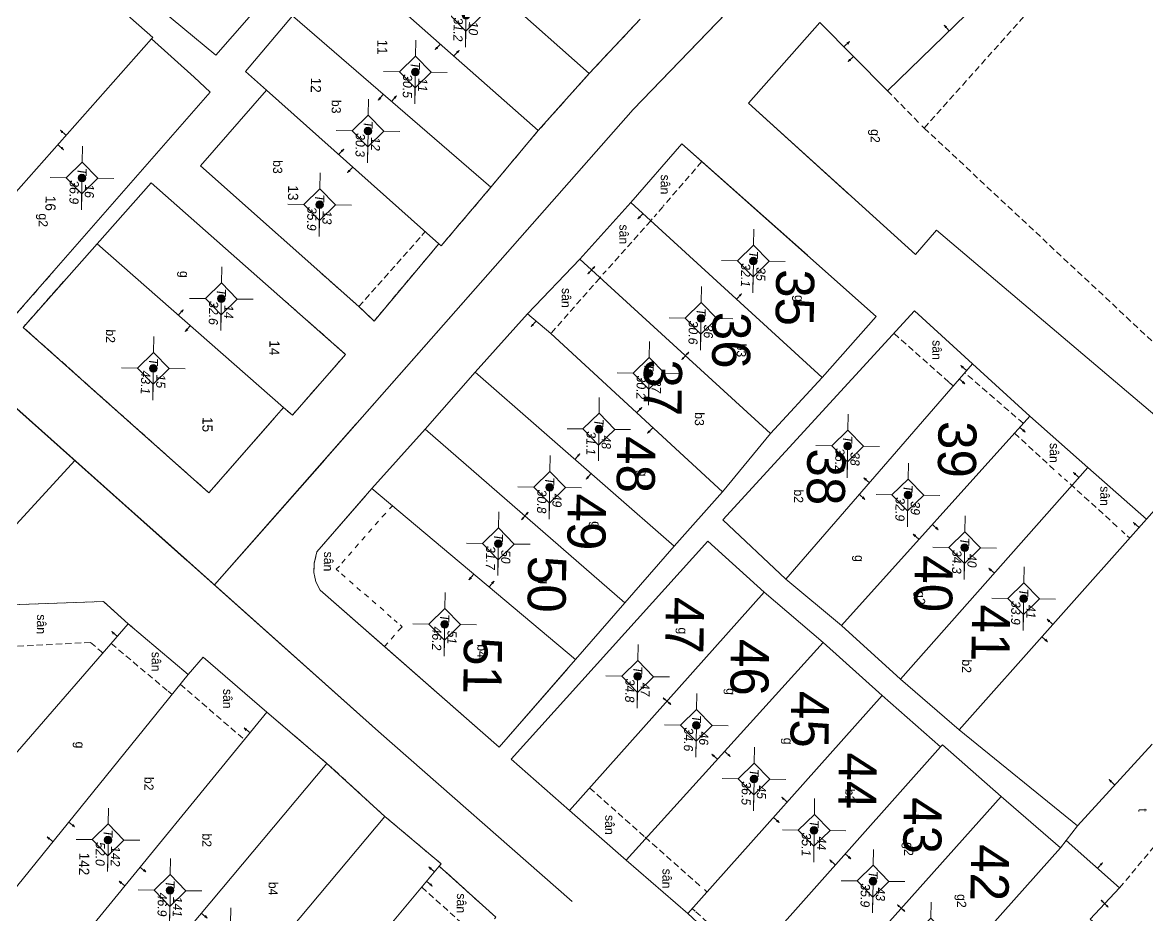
# Model space of a CAD drawing. Extents: x 601689 to 602595, y 1189742 to 1190763.
# Drawn here: x 602304.61 to 602348.84, y 1190360.97 to 1190396.07 of the extents above; entities that cross this region are included whole.
import ezdxf
from ezdxf.enums import TextEntityAlignment as Align

# ---------------------------------------------------------------- set-up
doc = ezdxf.new("R2010")
doc.units = 0
doc.header["$MEASUREMENT"] = 0
doc.linetypes.add('HIDDEN', pattern=[0.375, 0.25, -0.125])
for name, color, linetype in [('10', 250, 'Continuous'), ('11', 7, 'Continuous'), ('13', 7, 'Continuous'), ('14', 7, 'Continuous'), ('15', 7, 'Continuous'), ('16', 7, 'Continuous'), ('22', 7, 'Continuous'), ('25', 7, 'Continuous'), ('53', 7, 'Continuous'), ('57', 7, 'Continuous')]:
    doc.layers.add(name, color=color, linetype=linetype)
doc.layers.get('0').off()
doc.styles.add('TXT', font='vnshx.shx')

# ---------------------------------------------------------------- blocks, each defined once
blk = doc.blocks.new('NH3R')
at = {"layer": '16', "color": 7, "linetype": 'Continuous', "lineweight": 0}
for p, q in [((0, 0), (0.297, -0.005)), ((0.297, -0.005), (0.186, 0.031)), ((0.297, -0.005), (0.189, -0.033))]:
    blk.add_line(p, q, dxfattribs=at)
blk = doc.blocks.new('B')
at = {"color": 7, "linetype": 'Continuous', "lineweight": 0}
for p, q in [((0.8, 2.62), (0.801, 5.6)), ((0.62, 2.441), (0.96, 2.78)), ((0.62, -0.969), (0.96, -0.63)), ((0.8, -4.05), (0.8, -0.81))]:
    blk.add_line(p, q, dxfattribs=at)
for points in [[(0.801, 5.6), (0.53, 5.331), (0.8, 10.21), (1.04, 4.83), (0.801, 5.6)], [(0.8, -4.05), (0.531, -4.309), (0.53, -9.429)], [(0.8, -4.05), (1.04, -4.569), (1.04, -10.289)], [(0.53, -7.289), (0.8, -6.95), (1.04, -8.139)]]:
    blk.add_lwpolyline(points, dxfattribs=at)
for points in [[(0.801, 5.6), (0.8, 10.21), (1.04, 4.83)], [(0.8, -4.05), (0.8, -6.95), (1.04, -4.569), (1.04, -8.139)]]:
    blk.add_solid(points, dxfattribs=at)
at = {"color": 7, "linetype": 'Continuous', "lineweight": 0, "style": 'TXT'}
blk.add_text('B', height=1.815, rotation=360, dxfattribs=at).set_placement((0, 0))
blk = doc.blocks.new('*M125125125125')
at = {"layer": '13', "color": 3, "linetype": 'Continuous', "lineweight": 0}
blk.add_line((602441.132, 1189985.142), (602442.152, 1189985.142), dxfattribs=at)
at = {"layer": '13', "color": 3, "linetype": 'Continuous', "lineweight": 0, "style": 'TXT', "oblique": 7.6055}
for s, p in [('10', (602441.282, 1189985.442)), ('31.2', (602441.132, 1189984.842))]:
    blk.add_text(s, height=0.36, dxfattribs=at).set_placement(p, align=Align.MIDDLE_LEFT)
blk.add_text('T', height=0.36, dxfattribs=at).set_placement((602440.935, 1189985.142), align=Align.MIDDLE_RIGHT)
blk = doc.blocks.new('*M127127127127')
at = {"layer": '13', "color": 3, "linetype": 'Continuous', "lineweight": 0}
blk.add_line((602443.385, 1189983.184), (602444.405, 1189983.184), dxfattribs=at)
at = {"layer": '13', "color": 3, "linetype": 'Continuous', "lineweight": 0, "style": 'TXT', "oblique": 7.6055}
blk.add_text('T', height=0.36, dxfattribs=at).set_placement((602443.188, 1189983.184), align=Align.MIDDLE_RIGHT)
for s, p in [('11', (602443.535, 1189983.484)), ('30.5', (602443.385, 1189982.884))]:
    blk.add_text(s, height=0.36, dxfattribs=at).set_placement(p, align=Align.MIDDLE_LEFT)
blk = doc.blocks.new('*M128128128128')
at = {"layer": '13', "color": 3, "linetype": 'Continuous', "lineweight": 0}
blk.add_line((602445.73, 1189981.361), (602446.75, 1189981.361), dxfattribs=at)
at = {"layer": '13', "color": 3, "linetype": 'Continuous', "lineweight": 0, "style": 'TXT', "oblique": 7.6055}
blk.add_text('T', height=0.36, dxfattribs=at).set_placement((602445.533, 1189981.361), align=Align.MIDDLE_RIGHT)
for s, p in [('12', (602445.88, 1189981.661)), ('30.3', (602445.73, 1189981.061))]:
    blk.add_text(s, height=0.36, dxfattribs=at).set_placement(p, align=Align.MIDDLE_LEFT)
blk = doc.blocks.new('*M131131131131')
at = {"layer": '13', "color": 3, "linetype": 'Continuous', "lineweight": 0}
blk.add_line((602448.652, 1189979.498), (602449.672, 1189979.498), dxfattribs=at)
at = {"layer": '13', "color": 3, "linetype": 'Continuous', "lineweight": 0, "style": 'TXT', "oblique": 7.6055}
for s, p in [('13', (602448.802, 1189979.798)), ('35.9', (602448.652, 1189979.198))]:
    blk.add_text(s, height=0.36, dxfattribs=at).set_placement(p, align=Align.MIDDLE_LEFT)
blk.add_text('T', height=0.36, dxfattribs=at).set_placement((602448.455, 1189979.498), align=Align.MIDDLE_RIGHT)
blk = doc.blocks.new('*M134134134134')
at = {"layer": '13', "color": 3, "linetype": 'Continuous', "lineweight": 0}
blk.add_line((602452.411, 1189975.687), (602453.431, 1189975.687), dxfattribs=at)
at = {"layer": '13', "color": 3, "linetype": 'Continuous', "lineweight": 0, "style": 'TXT', "oblique": 7.6055}
blk.add_text('T', height=0.36, dxfattribs=at).set_placement((602452.214, 1189975.687), align=Align.MIDDLE_RIGHT)
for s, p in [('14', (602452.561, 1189975.987)), ('32.6', (602452.411, 1189975.387))]:
    blk.add_text(s, height=0.36, dxfattribs=at).set_placement(p, align=Align.MIDDLE_LEFT)
blk = doc.blocks.new('*M138138138138')
at = {"layer": '13', "color": 3, "linetype": 'Continuous', "lineweight": 0}
blk.add_line((602455.181, 1189973.055), (602456.201, 1189973.055), dxfattribs=at)
at = {"layer": '13', "color": 3, "linetype": 'Continuous', "lineweight": 0, "style": 'TXT', "oblique": 7.6055}
blk.add_text('T', height=0.36, dxfattribs=at).set_placement((602454.984, 1189973.055), align=Align.MIDDLE_RIGHT)
for s, p in [('15', (602455.331, 1189973.355)), ('43.1', (602455.181, 1189972.755))]:
    blk.add_text(s, height=0.36, dxfattribs=at).set_placement(p, align=Align.MIDDLE_LEFT)
blk = doc.blocks.new('*M142142142142')
at = {"layer": '13', "color": 3, "linetype": 'Continuous', "lineweight": 0}
blk.add_line((602447.745, 1189970.139), (602448.765, 1189970.139), dxfattribs=at)
at = {"layer": '13', "color": 3, "linetype": 'Continuous', "lineweight": 0, "style": 'TXT', "oblique": 7.6055}
for s, p in [('16', (602447.895, 1189970.439)), ('36.9', (602447.745, 1189969.839))]:
    blk.add_text(s, height=0.36, dxfattribs=at).set_placement(p, align=Align.MIDDLE_LEFT)
blk.add_text('T', height=0.36, dxfattribs=at).set_placement((602447.548, 1189970.139), align=Align.MIDDLE_RIGHT)
blk = doc.blocks.new('CENTRD')
at = {"layer": '11', "linetype": 'Continuous', "lineweight": 0}
h = blk.add_hatch(color=2, dxfattribs=at)
edge = h.paths.add_edge_path()
edge.add_arc((0, 0), 0.15, 0, 360)
at = {"layer": '11', "color": 2, "linetype": 'Continuous', "lineweight": 0}
for p, q in [((0, 1.25), (0, 0.625)), ((0, 0.625), (-0.625, 0)), ((0.625, 0), (0, 0.625)), ((-0.625, 0), (-1.25, 0)), ((-0.625, 0), (0, -0.625)), ((0, -0.625), (0.625, 0)), ((1.25, 0), (0.625, 0)), ((0, -0.625), (0, -1.25))]:
    blk.add_line(p, q, dxfattribs=at)
blk.add_circle((0, 0), 0.15, dxfattribs=at)
blk = doc.blocks.new('*M298298298298')
at = {"layer": '13', "color": 3, "linetype": 'Continuous', "lineweight": 0}
blk.add_line((602475.694, 1189974.011), (602476.714, 1189974.011), dxfattribs=at)
at = {"layer": '13', "color": 3, "linetype": 'Continuous', "lineweight": 0, "style": 'TXT', "oblique": 7.6055}
for s, p in [('141', (602475.844, 1189974.311)), ('46.9', (602475.694, 1189973.711))]:
    blk.add_text(s, height=0.36, dxfattribs=at).set_placement(p, align=Align.MIDDLE_LEFT)
blk.add_text('T', height=0.36, dxfattribs=at).set_placement((602475.497, 1189974.011), align=Align.MIDDLE_RIGHT)
blk = doc.blocks.new('*M302302302302')
at = {"layer": '13', "color": 3, "linetype": 'Continuous', "lineweight": 0}
blk.add_line((602473.741, 1189971.544), (602474.761, 1189971.544), dxfattribs=at)
at = {"layer": '13', "color": 3, "linetype": 'Continuous', "lineweight": 0, "style": 'TXT', "oblique": 7.6055}
for s, p in [('142', (602473.891, 1189971.844)), ('52.0', (602473.741, 1189971.244))]:
    blk.add_text(s, height=0.36, dxfattribs=at).set_placement(p, align=Align.MIDDLE_LEFT)
blk.add_text('T', height=0.36, dxfattribs=at).set_placement((602473.544, 1189971.544), align=Align.MIDDLE_RIGHT)
blk = doc.blocks.new('NH3')
at = {"layer": '16', "color": 7, "linetype": 'Continuous', "lineweight": 0}
for p, q in [((-0.199, -0.002), (-0.113, 0.021)), ((0.197, -0.012), (0.107, 0.015)), ((-0.199, -0.002), (0.197, -0.012)), ((-0.199, -0.002), (-0.116, -0.035)), ((0.197, -0.012), (0.104, -0.027))]:
    blk.add_line(p, q, dxfattribs=at)
blk = doc.blocks.new('*M3408340834083408')
at = {"layer": '13', "color": 3, "linetype": 'Continuous', "lineweight": 0}
blk.add_line((602463.741, 1190007.4), (602464.761, 1190007.4), dxfattribs=at)
at = {"layer": '13', "color": 3, "linetype": 'Continuous', "lineweight": 0, "style": 'TXT', "oblique": 7.6055}
for s, p in [('41', (602463.891, 1190007.7)), ('33.9', (602463.741, 1190007.1))]:
    blk.add_text(s, height=0.36, dxfattribs=at).set_placement(p, align=Align.MIDDLE_LEFT)
blk.add_text('T', height=0.36, dxfattribs=at).set_placement((602463.544, 1190007.4), align=Align.MIDDLE_RIGHT)
blk = doc.blocks.new('*M3410341034103410')
at = {"layer": '13', "color": 3, "linetype": 'Continuous', "lineweight": 0}
blk.add_line((602461.77, 1190005.053), (602462.79, 1190005.053), dxfattribs=at)
at = {"layer": '13', "color": 3, "linetype": 'Continuous', "lineweight": 0, "style": 'TXT', "oblique": 7.6055}
for s, p in [('40', (602461.92, 1190005.353)), ('34.3', (602461.77, 1190004.753))]:
    blk.add_text(s, height=0.36, dxfattribs=at).set_placement(p, align=Align.MIDDLE_LEFT)
blk.add_text('T', height=0.36, dxfattribs=at).set_placement((602461.573, 1190005.053), align=Align.MIDDLE_RIGHT)
blk = doc.blocks.new('*M3412341234123412')
at = {"layer": '13', "color": 3, "linetype": 'Continuous', "lineweight": 0}
blk.add_line((602459.733, 1190002.792), (602460.753, 1190002.792), dxfattribs=at)
at = {"layer": '13', "color": 3, "linetype": 'Continuous', "lineweight": 0, "style": 'TXT', "oblique": 7.6055}
for s, p in [('39', (602459.883, 1190003.092)), ('32.9', (602459.733, 1190002.492))]:
    blk.add_text(s, height=0.36, dxfattribs=at).set_placement(p, align=Align.MIDDLE_LEFT)
blk.add_text('T', height=0.36, dxfattribs=at).set_placement((602459.536, 1190002.792), align=Align.MIDDLE_RIGHT)
blk = doc.blocks.new('*M3414341434143414')
at = {"layer": '13', "color": 3, "linetype": 'Continuous', "lineweight": 0}
blk.add_line((602474.928, 1190001.643), (602475.948, 1190001.643), dxfattribs=at)
at = {"layer": '13', "color": 3, "linetype": 'Continuous', "lineweight": 0, "style": 'TXT', "oblique": 7.6055}
for s, p in [('43', (602475.078, 1190001.943)), ('35.9', (602474.928, 1190001.343))]:
    blk.add_text(s, height=0.36, dxfattribs=at).set_placement(p, align=Align.MIDDLE_LEFT)
blk.add_text('T', height=0.36, dxfattribs=at).set_placement((602474.731, 1190001.643), align=Align.MIDDLE_RIGHT)
blk = doc.blocks.new('*M3415341534153415')
at = {"layer": '13', "color": 3, "linetype": 'Continuous', "lineweight": 0}
blk.add_line((602457.835, 1190000.395), (602458.855, 1190000.395), dxfattribs=at)
at = {"layer": '13', "color": 3, "linetype": 'Continuous', "lineweight": 0, "style": 'TXT', "oblique": 7.6055}
blk.add_text('T', height=0.36, dxfattribs=at).set_placement((602457.638, 1190000.395), align=Align.MIDDLE_RIGHT)
for s, p in [('38', (602457.985, 1190000.695)), ('36.2', (602457.835, 1190000.095))]:
    blk.add_text(s, height=0.36, dxfattribs=at).set_placement(p, align=Align.MIDDLE_LEFT)
blk = doc.blocks.new('*M3416341634163416')
at = {"layer": '13', "color": 3, "linetype": 'Continuous', "lineweight": 0}
blk.add_line((602472.963, 1189999.298), (602473.983, 1189999.298), dxfattribs=at)
at = {"layer": '13', "color": 3, "linetype": 'Continuous', "lineweight": 0, "style": 'TXT', "oblique": 7.6055}
for s, p in [('44', (602473.113, 1189999.598)), ('35.1', (602472.963, 1189998.998))]:
    blk.add_text(s, height=0.36, dxfattribs=at).set_placement(p, align=Align.MIDDLE_LEFT)
blk.add_text('T', height=0.36, dxfattribs=at).set_placement((602472.766, 1189999.298), align=Align.MIDDLE_RIGHT)
blk = doc.blocks.new('*M3417341734173417')
at = {"layer": '13', "color": 3, "linetype": 'Continuous', "lineweight": 0}
blk.add_line((602470.984, 1189996.906), (602472.004, 1189996.906), dxfattribs=at)
at = {"layer": '13', "color": 3, "linetype": 'Continuous', "lineweight": 0, "style": 'TXT', "oblique": 7.6055}
blk.add_text('T', height=0.36, dxfattribs=at).set_placement((602470.787, 1189996.906), align=Align.MIDDLE_RIGHT)
for s, p in [('45', (602471.134, 1189997.206)), ('36.5', (602470.984, 1189996.606))]:
    blk.add_text(s, height=0.36, dxfattribs=at).set_placement(p, align=Align.MIDDLE_LEFT)
blk = doc.blocks.new('*M3418341834183418')
at = {"layer": '13', "color": 3, "linetype": 'Continuous', "lineweight": 0}
blk.add_line((602450.623, 1189996.585), (602451.643, 1189996.585), dxfattribs=at)
at = {"layer": '13', "color": 3, "linetype": 'Continuous', "lineweight": 0, "style": 'TXT', "oblique": 7.6055}
for s, p in [('35', (602450.773, 1189996.885)), ('32.1', (602450.623, 1189996.285))]:
    blk.add_text(s, height=0.36, dxfattribs=at).set_placement(p, align=Align.MIDDLE_LEFT)
blk.add_text('T', height=0.36, dxfattribs=at).set_placement((602450.426, 1189996.585), align=Align.MIDDLE_RIGHT)
blk = doc.blocks.new('*M3419341934193419')
at = {"layer": '13', "color": 3, "linetype": 'Continuous', "lineweight": 0}
blk.add_line((602468.902, 1189994.609), (602469.922, 1189994.609), dxfattribs=at)
at = {"layer": '13', "color": 3, "linetype": 'Continuous', "lineweight": 0, "style": 'TXT', "oblique": 7.6055}
for s, p in [('46', (602469.052, 1189994.909)), ('34.6', (602468.902, 1189994.309))]:
    blk.add_text(s, height=0.36, dxfattribs=at).set_placement(p, align=Align.MIDDLE_LEFT)
blk.add_text('T', height=0.36, dxfattribs=at).set_placement((602468.705, 1189994.609), align=Align.MIDDLE_RIGHT)
blk = doc.blocks.new('*M3420342034203420')
at = {"layer": '13', "color": 3, "linetype": 'Continuous', "lineweight": 0}
blk.add_line((602452.908, 1189994.557), (602453.928, 1189994.557), dxfattribs=at)
at = {"layer": '13', "color": 3, "linetype": 'Continuous', "lineweight": 0, "style": 'TXT', "oblique": 7.6055}
for s, p in [('36', (602453.058, 1189994.857)), ('30.6', (602452.908, 1189994.257))]:
    blk.add_text(s, height=0.36, dxfattribs=at).set_placement(p, align=Align.MIDDLE_LEFT)
blk.add_text('T', height=0.36, dxfattribs=at).set_placement((602452.711, 1189994.557), align=Align.MIDDLE_RIGHT)
blk = doc.blocks.new('*M3421342134213421')
at = {"layer": '13', "color": 3, "linetype": 'Continuous', "lineweight": 0}
blk.add_line((602455.094, 1189992.543), (602456.114, 1189992.543), dxfattribs=at)
at = {"layer": '13', "color": 3, "linetype": 'Continuous', "lineweight": 0, "style": 'TXT', "oblique": 7.6055}
for s, p in [('37', (602455.244, 1189992.843)), ('30.2', (602455.094, 1189992.243))]:
    blk.add_text(s, height=0.36, dxfattribs=at).set_placement(p, align=Align.MIDDLE_LEFT)
blk.add_text('T', height=0.36, dxfattribs=at).set_placement((602454.897, 1189992.543), align=Align.MIDDLE_RIGHT)
blk = doc.blocks.new('*M3422342234223422')
at = {"layer": '13', "color": 3, "linetype": 'Continuous', "lineweight": 0}
blk.add_line((602467.016, 1189992.273), (602468.036, 1189992.273), dxfattribs=at)
at = {"layer": '13', "color": 3, "linetype": 'Continuous', "lineweight": 0, "style": 'TXT', "oblique": 7.6055}
for s, p in [('47', (602467.166, 1189992.573)), ('34.8', (602467.016, 1189991.973))]:
    blk.add_text(s, height=0.36, dxfattribs=at).set_placement(p, align=Align.MIDDLE_LEFT)
blk.add_text('T', height=0.36, dxfattribs=at).set_placement((602466.819, 1189992.273), align=Align.MIDDLE_RIGHT)
blk = doc.blocks.new('*M3423342334233423')
at = {"layer": '13', "color": 3, "linetype": 'Continuous', "lineweight": 0}
blk.add_line((602457.319, 1189990.605), (602458.339, 1189990.605), dxfattribs=at)
at = {"layer": '13', "color": 3, "linetype": 'Continuous', "lineweight": 0, "style": 'TXT', "oblique": 7.6055}
for s, p in [('48', (602457.469, 1189990.905)), ('31.1', (602457.319, 1189990.305))]:
    blk.add_text(s, height=0.36, dxfattribs=at).set_placement(p, align=Align.MIDDLE_LEFT)
blk.add_text('T', height=0.36, dxfattribs=at).set_placement((602457.122, 1189990.605), align=Align.MIDDLE_RIGHT)
blk = doc.blocks.new('*M3424342434243424')
at = {"layer": '13', "color": 3, "linetype": 'Continuous', "lineweight": 0}
blk.add_line((602459.636, 1189988.702), (602460.656, 1189988.702), dxfattribs=at)
at = {"layer": '13', "color": 3, "linetype": 'Continuous', "lineweight": 0, "style": 'TXT', "oblique": 7.6055}
for s, p in [('49', (602459.786, 1189989.002)), ('30.8', (602459.636, 1189988.402))]:
    blk.add_text(s, height=0.36, dxfattribs=at).set_placement(p, align=Align.MIDDLE_LEFT)
blk.add_text('T', height=0.36, dxfattribs=at).set_placement((602459.439, 1189988.702), align=Align.MIDDLE_RIGHT)
blk = doc.blocks.new('*M3425342534253425')
at = {"layer": '13', "color": 3, "linetype": 'Continuous', "lineweight": 0}
blk.add_line((602461.881, 1189986.719), (602462.901, 1189986.719), dxfattribs=at)
at = {"layer": '13', "color": 3, "linetype": 'Continuous', "lineweight": 0, "style": 'TXT', "oblique": 7.6055}
blk.add_text('T', height=0.36, dxfattribs=at).set_placement((602461.684, 1189986.719), align=Align.MIDDLE_RIGHT)
for s, p in [('50', (602462.031, 1189987.019)), ('31.7', (602461.881, 1189986.419))]:
    blk.add_text(s, height=0.36, dxfattribs=at).set_placement(p, align=Align.MIDDLE_LEFT)
blk = doc.blocks.new('*M3426342634263426')
at = {"layer": '13', "color": 3, "linetype": 'Continuous', "lineweight": 0}
blk.add_line((602465.079, 1189984.652), (602466.099, 1189984.652), dxfattribs=at)
at = {"layer": '13', "color": 3, "linetype": 'Continuous', "lineweight": 0, "style": 'TXT', "oblique": 7.6055}
for s, p in [('51', (602465.229, 1189984.952)), ('46.2', (602465.079, 1189984.352))]:
    blk.add_text(s, height=0.36, dxfattribs=at).set_placement(p, align=Align.MIDDLE_LEFT)
blk.add_text('T', height=0.36, dxfattribs=at).set_placement((602464.882, 1189984.652), align=Align.MIDDLE_RIGHT)

msp = doc.modelspace()

# ---------------------------------------------------------------- linework, layer by layer
at = {"layer": '10', "color": 7, "linetype": 'Continuous', "lineweight": 0}
for p, q in [((602319.128, 1190400.959), (602326.893, 1190394.063)), ((602324.883, 1190391.82), (602317.196, 1190398.626)), ((602315.224, 1190396.332), (602323.022, 1190389.595)), ((602326.893, 1190394.063), (602328.894, 1190396.205)), ((602309.681, 1190395.429), (602301.972, 1190386.724)), ((602326.893, 1190394.063), (602324.883, 1190391.82)), ((602314.204, 1190393.407), (602320.982, 1190387.374)), ((602324.883, 1190391.82), (602323.022, 1190389.595)), ((602326.523, 1190386.767), (602328.524, 1190388.99)), ((602328.524, 1190388.99), (602336.051, 1190382.116)), ((602314.873, 1190380.937), (602307.541, 1190387.368)), ((602324.464, 1190384.626), (602326.523, 1190386.767)), ((602334.02, 1190379.914), (602326.523, 1190386.767)), ((602322.412, 1190382.323), (602324.464, 1190384.626)), ((602320.442, 1190380.081), (602322.412, 1190382.323)), ((602330.229, 1190375.486), (602322.412, 1190382.323)), ((602334.621, 1190374.185), (602341.968, 1190382.655)), ((602341.968, 1190382.655), (602344.22, 1190380.595)), ((602336.051, 1190382.116), (602334.02, 1190379.914)), ((602344.22, 1190380.595), (602336.806, 1190372.365)), ((602344.22, 1190380.595), (602346.503, 1190378.583)), ((602318.35, 1190377.749), (602320.442, 1190380.081)), ((602320.442, 1190380.081), (602328.288, 1190373.262)), ((602334.02, 1190379.914), (602332.128, 1190377.62)), ((602339.138, 1190370.263), (602346.503, 1190378.583)), ((602346.503, 1190378.583), (602348.804, 1190376.552)), ((602318.35, 1190377.749), (602326.358, 1190371.039)), ((602332.128, 1190377.62), (602330.229, 1190375.486)), ((602348.804, 1190376.552), (602341.44, 1190368.272)), ((602330.229, 1190375.486), (602328.288, 1190373.262)), ((602334.621, 1190374.185), (602336.806, 1190372.365)), ((602333.775, 1190373.677), (602326.117, 1190365.102)), ((602336.097, 1190371.696), (602333.775, 1190373.677)), ((602328.288, 1190373.262), (602326.358, 1190371.039)), ((602308.766, 1190372.43), (602311.129, 1190370.448)), ((602336.806, 1190372.365), (602339.138, 1190370.263)), ((602328.34, 1190363.151), (602336.097, 1190371.696)), ((602338.41, 1190369.614), (602336.097, 1190371.696)), ((602311.129, 1190370.448), (602301.729, 1190358.836)), ((602339.138, 1190370.263), (602341.44, 1190368.272)), ((602330.771, 1190361.048), (602338.41, 1190369.614)), ((602340.702, 1190367.602), (602338.41, 1190369.614)), ((602314.219, 1190368.965), (602304.241, 1190356.772)), ((602314.219, 1190368.965), (602316.581, 1190366.942)), ((602341.44, 1190368.272), (602346.089, 1190364.498)), ((602349.023, 1190367.707), (602346.089, 1190364.498)), ((602333.022, 1190358.967), (602340.702, 1190367.602)), ((602316.581, 1190366.942), (602306.699, 1190355.168)), ((602316.581, 1190366.942), (602318.862, 1190364.861)), ((602343.084, 1190365.649), (602335.254, 1190356.876)), ((602345.427, 1190363.627), (602343.084, 1190365.649)), ((602328.34, 1190363.151), (602326.117, 1190365.102)), ((602318.862, 1190364.861), (602308.921, 1190353.047)), ((602346.089, 1190364.498), (602345.642, 1190363.914)), ((602345.642, 1190363.914), (602345.427, 1190363.627)), ((602345.427, 1190363.627), (602340.421, 1190358.035)), ((602320.996, 1190362.912), (602311.113, 1190351.077)), ((602330.771, 1190361.048), (602328.34, 1190363.151)), ((602333.022, 1190358.967), (602330.771, 1190361.048))]:
    msp.add_line(p, q, dxfattribs=at)
for points in [[(602309.622, 1190396.93), (602312.213, 1190394.784), (602318.197, 1190401.623), (602318.039, 1190401.744), (602318.586, 1190402.307), (602316.018, 1190404.583)], [(602309.681, 1190395.429), (602309.732, 1190395.488), (602303.053, 1190401.369)], [(602343.48, 1190398.115), (602338.615, 1190393.391), (602335.962, 1190396.078)], [(602315.224, 1190396.332), (602313.374, 1190394.148), (602314.204, 1190393.407)], [(602348.804, 1190376.552), (602351.019, 1190379.041), (602340.55, 1190387.915), (602339.716, 1190386.957), (602333.158, 1190392.906), (602335.962, 1190396.078)], [(602301.972, 1190386.724), (602301.911, 1190386.655), (602304.281, 1190384.522), (602311.983, 1190393.337), (602311.361, 1190393.926), (602309.681, 1190395.429)], [(602314.204, 1190393.407), (602311.603, 1190390.442), (602317.837, 1190384.906), (602318.43, 1190384.338), (602320.982, 1190387.374)], [(602336.051, 1190382.116), (602338.174, 1190384.518), (602330.536, 1190391.302), (602328.524, 1190388.99)], [(602314.873, 1190380.937), (602315.219, 1190380.632), (602317.312, 1190383.024), (602309.674, 1190389.768), (602307.541, 1190387.368)], [(602323.022, 1190389.595), (602321.07, 1190387.292), (602320.982, 1190387.374)], [(602307.541, 1190387.368), (602304.636, 1190384.088), (602311.937, 1190377.587), (602314.873, 1190380.937)], [(602324.464, 1190384.626), (602325.384, 1190383.842), (602332.128, 1190377.62)], [(602334.621, 1190374.185), (602332.143, 1190376.519), (602339.686, 1190384.737), (602341.968, 1190382.655)], [(602326.358, 1190371.039), (602323.351, 1190367.59), (602316.314, 1190373.757), (602316.139, 1190374.089), (602316.064, 1190374.45), (602316.08, 1190374.82), (602316.185, 1190375.268), (602318.35, 1190377.749)], [(602333.775, 1190373.677), (602331.552, 1190375.678), (602323.824, 1190367.113), (602326.117, 1190365.102)], [(602296.74, 1190364.684), (602299.361, 1190367.739), (602304.127, 1190373.184), (602307.788, 1190373.314), (602308.766, 1190372.43)], [(602308.766, 1190372.43), (602299.713, 1190362.004), (602296.74, 1190364.684)], [(602311.129, 1190370.448), (602311.719, 1190371.129), (602314.219, 1190368.965)], [(602343.084, 1190365.649), (602340.783, 1190367.681), (602340.702, 1190367.602)], [(602318.862, 1190364.861), (602321.068, 1190363.001), (602320.996, 1190362.912)], [(602345.642, 1190363.914), (602347.746, 1190362.054), (602346.589, 1190360.831), (602356.795, 1190351.76)], [(602320.996, 1190362.912), (602323.218, 1190360.901), (602323.168, 1190360.842)]]:
    msp.add_lwpolyline(points, dxfattribs=at)
at = {"layer": '14', "color": 6, "linetype": 'HIDDEN', "lineweight": 0}
for p, q in [((602340.065, 1190391.922), (602362.389, 1190416.917)), ((602338.615, 1190393.391), (602339.867, 1190392.115)), ((602339.976, 1190392.013), (602340.065, 1190391.922)), ((602340.065, 1190391.922), (602352.161, 1190380.615)), ((602331.317, 1190390.602), (602329.802, 1190388.853)), ((602329.548, 1190388.545), (602329.447, 1190388.437)), ((602329.792, 1190388.823), (602329.579, 1190388.585)), ((602317.837, 1190384.906), (602320.316, 1190387.702)), ((602320.316, 1190387.702), (602320.448, 1190387.85)), ((602327.558, 1190386.313), (602327.426, 1190386.175)), ((602338.884, 1190383.847), (602341.038, 1190381.928)), ((602341.047, 1190381.918), (602341.197, 1190381.786)), ((602343.957, 1190380.317), (602341.673, 1190382.29)), ((602343.611, 1190379.932), (602345.24, 1190378.431)), ((602345.339, 1190378.339), (602345.467, 1190378.227)), ((602345.576, 1190378.136), (602345.704, 1190378.024)), ((602345.803, 1190377.932), (602347.72, 1190376.196)), ((602319.039, 1190376.95), (602319.151, 1190377.078)), ((602318.744, 1190376.623), (602318.897, 1190376.791)), ((602318.215, 1190376.021), (602318.348, 1190376.169)), ((602318.48, 1190376.327), (602318.612, 1190376.475)), ((602347.819, 1190376.105), (602347.957, 1190375.973)), ((602317.952, 1190375.724), (602318.084, 1190375.873)), ((602348.046, 1190375.892), (602348.144, 1190375.8)), ((602317.423, 1190375.121), (602317.555, 1190375.269)), ((602317.688, 1190375.418), (602317.82, 1190375.576)), ((602317.16, 1190374.825), (602317.291, 1190374.973)), ((602317.302, 1190374.263), (602317.154, 1190374.395)), ((602317.608, 1190373.999), (602317.46, 1190374.13)), ((602317.904, 1190373.735), (602317.756, 1190373.867)), ((602318.212, 1190373.48), (602318.062, 1190373.613)), ((602318.508, 1190373.216), (602318.36, 1190373.348)), ((602318.814, 1190372.953), (602318.666, 1190373.084)), ((602319.11, 1190372.688), (602318.962, 1190372.82)), ((602319.347, 1190372.485), (602319.229, 1190372.597)), ((602319.373, 1190372.144), (602319.535, 1190372.322)), ((602319.535, 1190372.322), (602319.456, 1190372.393)), ((602307.287, 1190371.7), (602303.844, 1190371.528)), ((602307.287, 1190371.7), (602307.701, 1190371.345)), ((602318.844, 1190371.542), (602318.977, 1190371.69)), ((602319.109, 1190371.838), (602319.241, 1190371.986)), ((602307.701, 1190371.345), (602307.771, 1190371.284)), ((602308.096, 1190371.659), (602310.33, 1190369.788)), ((602310.814, 1190370.061), (602313.314, 1190367.897)), ((602310.33, 1190369.788), (602310.488, 1190369.656)), ((602326.909, 1190365.99), (602329.093, 1190364.05)), ((602329.093, 1190364.05), (602331.305, 1190362.08)), ((602347.746, 1190362.054), (602349.413, 1190364.052)), ((602320.305, 1190362.081), (602322.518, 1190360.101)), ((602331.424, 1190361.988), (602331.533, 1190361.887)), ((602331.053, 1190361.144), (602330.954, 1190361.235)), ((602333.216, 1190359.194), (602331.053, 1190361.144))]:
    msp.add_line(p, q, dxfattribs=at)
for points in [[(602329.366, 1190388.348), (602329.315, 1190388.279), (602327.619, 1190386.382)], [(602327.344, 1190386.076), (602327.304, 1190386.027), (602325.384, 1190383.842)], [(602317.045, 1190374.496), (602316.946, 1190374.578), (602317.068, 1190374.706)]]:
    msp.add_lwpolyline(points, dxfattribs=at)
at = {"layer": '22', "color": 7, "linetype": 'HIDDEN', "lineweight": 0}
for p, q in [((602328.894, 1190396.205), (602326.893, 1190394.063)), ((602326.893, 1190394.063), (602324.883, 1190391.82)), ((602324.883, 1190391.82), (602323.022, 1190389.595)), ((602323.022, 1190389.595), (602321.07, 1190387.292)), ((602320.982, 1190387.374), (602318.43, 1190384.338)), ((602321.07, 1190387.292), (602320.982, 1190387.374)), ((602304.281, 1190384.522), (602305.816, 1190386.271)), ((602306.22, 1190385.886), (602304.636, 1190384.088)), ((602316.385, 1190386.186), (602317.837, 1190384.906)), ((602317.312, 1190383.024), (602314.94, 1190385.116)), ((602317.837, 1190384.906), (602318.43, 1190384.338)), ((602311.937, 1190377.587), (602304.636, 1190384.088)), ((602317.312, 1190383.024), (602315.219, 1190380.632)), ((602314.873, 1190380.937), (602314.824, 1190380.879)), ((602315.219, 1190380.632), (602314.873, 1190380.937)), ((602312.78, 1190378.545), (602311.937, 1190377.587)), ((602316.08, 1190374.82), (602316.185, 1190375.268)), ((602316.064, 1190374.45), (602316.08, 1190374.82)), ((602316.139, 1190374.089), (602316.064, 1190374.45)), ((602316.314, 1190373.757), (602316.139, 1190374.089)), ((602304.127, 1190373.184), (602307.788, 1190373.314)), ((602307.788, 1190373.314), (602308.766, 1190372.43)), ((602308.766, 1190372.43), (602308.944, 1190372.288)), ((602314.645, 1190368.6), (602316.581, 1190366.942)), ((602316.581, 1190366.942), (602317.312, 1190366.283)), ((602316.581, 1190366.942), (602318.862, 1190364.861)), ((602318.862, 1190364.861), (602321.068, 1190363.001)), ((602320.996, 1190362.912), (602321.068, 1190363.001)), ((602320.996, 1190362.912), (602323.218, 1190360.901))]:
    msp.add_line(p, q, dxfattribs=at)
at = {"layer": '25', "color": 7, "linetype": 'Continuous', "lineweight": 0}
for p, q in [((602333.158, 1190392.906), (602335.962, 1190396.078)), ((602337.129, 1190389.301), (602333.158, 1190392.906)), ((602328.524, 1190388.99), (602330.536, 1190391.302)), ((602330.536, 1190391.302), (602331.317, 1190390.602)), ((602331.317, 1190390.602), (602335.477, 1190386.924)), ((602326.523, 1190386.767), (602328.524, 1190388.99)), ((602324.464, 1190384.626), (602326.523, 1190386.767)), ((602322.412, 1190382.323), (602324.464, 1190384.626)), ((602320.442, 1190380.081), (602322.412, 1190382.323)), ((602311.937, 1190377.587), (602307.066, 1190381.924)), ((602314.548, 1190380.561), (602311.937, 1190377.587)), ((602318.35, 1190377.749), (602320.442, 1190380.081)), ((602316.185, 1190375.268), (602318.35, 1190377.749)), ((602316.185, 1190375.268), (602318.126, 1190377.492)), ((602316.08, 1190374.82), (602316.185, 1190375.268)), ((602316.064, 1190374.45), (602316.08, 1190374.82)), ((602316.139, 1190374.089), (602316.064, 1190374.45)), ((602316.314, 1190373.757), (602316.139, 1190374.089)), ((602318.844, 1190371.542), (602316.314, 1190373.757)), ((602318.844, 1190371.542), (602316.314, 1190373.757)), ((602304.127, 1190373.184), (602307.788, 1190373.314)), ((602307.788, 1190373.314), (602308.766, 1190372.43)), ((602308.766, 1190372.43), (602311.129, 1190370.448)), ((602320.366, 1190370.211), (602318.844, 1190371.542)), ((602323.351, 1190367.59), (602318.844, 1190371.542)), ((602311.129, 1190370.448), (602311.719, 1190371.129)), ((602311.719, 1190371.129), (602314.219, 1190368.965)), ((602326.053, 1190370.683), (602323.351, 1190367.59)), ((602326.607, 1190370.195), (602323.824, 1190367.113)), ((602314.219, 1190368.965), (602316.581, 1190366.942)), ((602326.117, 1190365.102), (602323.824, 1190367.113)), ((602328.34, 1190363.151), (602326.117, 1190365.102)), ((602330.771, 1190361.048), (602328.34, 1190363.151)), ((602333.022, 1190358.967), (602330.771, 1190361.048))]:
    msp.add_line(p, q, dxfattribs=at)
at = {"layer": '57', "color": 172, "linetype": 'Continuous', "lineweight": 0}
for p, q in [((602287.369, 1190396.065), (602318.609, 1190368.205)), ((602287.547, 1190395.902), (602311.09, 1190374.908)), ((602312.157, 1190373.963), (602328.624, 1190392.658)), ((602312.157, 1190373.963), (602317.714, 1190380.277)), ((602294.674, 1190365.773), (602306.664, 1190378.86)), ((602294.674, 1190365.773), (602306.664, 1190378.86)), ((602299.811, 1190371.372), (602306.664, 1190378.86)), ((602312.157, 1190373.963), (602316.495, 1190378.884)), ((602326.218, 1190361.52), (602318.609, 1190368.205)), ((602326.218, 1190361.52), (602318.609, 1190368.205))]:
    msp.add_line(p, q, dxfattribs=at)
for points in [[(602312.157, 1190373.963), (602328.624, 1190392.658), (602335.533, 1190399.815)], [(602314.766, 1190376.926), (602328.624, 1190392.658), (602335.594, 1190399.884)], [(602303.167, 1190381.978), (602306.664, 1190378.86), (602310.448, 1190375.487), (602318.609, 1190368.205)], [(602326.218, 1190361.52), (602318.609, 1190368.205), (602314.69, 1190371.7)]]:
    msp.add_lwpolyline(points, dxfattribs=at)

# ---------------------------------------------------------------- block references
at = {"color": 7, "linetype": 'Continuous', "lineweight": 0, "rotation": 269.214199256255}
msp.add_blockref('B', (602353.055, 1190367.062), dxfattribs=at)
at = {"layer": '11', "color": 2, "linetype": 'Continuous', "lineweight": 0, "rotation": 269.1680420500809}
for p in [(602322.044, 1190396.351), (602320.053, 1190394.127), (602318.197, 1190391.809), (602306.947, 1190389.957), (602316.291, 1190388.914), (602333.348, 1190386.695), (602312.426, 1190385.211), (602331.287, 1190384.44), (602309.754, 1190382.479), (602329.241, 1190382.283), (602327.271, 1190380.087), (602337.053, 1190379.428), (602325.335, 1190377.797), (602339.422, 1190377.496), (602323.32, 1190375.581), (602341.653, 1190375.426), (602343.971, 1190373.421), (602321.206, 1190372.414), (602328.798, 1190370.366), (602331.107, 1190368.447), (602333.373, 1190366.332), (602335.736, 1190364.318), (602307.974, 1190363.943), (602338.053, 1190362.319), (602310.412, 1190361.954), (602340.321, 1190360.239), (602312.781, 1190360.025)]:
    msp.add_blockref('CENTRD', p, dxfattribs=at)
at = {"layer": '13', "color": 3, "linetype": 'Continuous', "lineweight": 0, "rotation": 269.1680420500809}
for name in ['*M125125125125', '*M127127127127', '*M128128128128', '*M142142142142', '*M131131131131', '*M3418341834183418', '*M134134134134', '*M3420342034203420', '*M138138138138', '*M3421342134213421', '*M3423342334233423', '*M3415341534153415', '*M3424342434243424', '*M3412341234123412', '*M3425342534253425', '*M3410341034103410', '*M3408340834083408', '*M3426342634263426', '*M3422342234223422', '*M3419341934193419', '*M3417341734173417', '*M3416341634163416', '*M302302302302', '*M3414341434143414', '*M298298298298']:
    msp.add_blockref(name, (-578790.27, 1810052.359), dxfattribs=at)
at = {"layer": '16', "color": 7, "linetype": 'Continuous', "lineweight": 0}
for name, p, xscale, yscale, rotation in [('NH3R', (602341.047, 1190395.748), 0.99999825777725, 0.99999825777725, 134.1576657635644), ('NH3R', (602321.04, 1190395.223), 0.9999974389507, 0.9999974389507, 228.472782076382), ('NH3R', (602321.573, 1190394.756), 0.9999974389507, 0.9999974389507, 48.47278207638198), ('NH3R', (602318.793, 1190393.244), 1.000001587124324, 1.000001587124324, 229.173117357562), ('NH3R', (602319.119, 1190392.969), 1.000001587124324, 1.000001587124324, 49.17311735756203), ('NH3R', (602306.32, 1190391.635), 1.000002011872045, 1.000002011872045, 138.4913034713936), ('NH3R', (602306.005, 1190391.269), 1.000002011872045, 1.000002011872045, 318.4913034713936), ('NH3', (602326.968, 1190386.341), 0.9999980980083836, 0.9999980980083836, 47.69726801899035), ('NH3R', (602332.682, 1190385.193), 1.000001046149683, 1.000001046149683, 47.54662253933846), ('NH3R', (602310.733, 1190384.563), 0.999997042466366, 0.999997042466366, 48.7477329648239), ('NH3R', (602311.207, 1190384.147), 0.9999970424663658, 0.9999970424663658, 228.7477329648238), ('NH3', (602330.662, 1190382.971), 0.9999980980083836, 0.9999980980083836, 47.69726801899035), ('NH3R', (602343.814, 1190380.169), 1.000001435324892, 1.000001435324892, 318.1222689497452), ('NH3R', (602346.147, 1190378.187), 1.000001435324892, 1.000001435324892, 138.1222689497451), ('NH3', (602324.365, 1190376.666), 0.9999980803683208, 0.9999980803683208, 229.0125585899791), ('NH3R', (602340.391, 1190376.337), 1.000001435324892, 1.000001435324892, 318.1222689497452), ('NH3R', (602339.853, 1190375.763), 1.000001435324892, 1.000001435324892, 138.1222689497451), ('NH3R', (602342.825, 1190374.423), 1.000002011872045, 1.000002011872045, 138.4913034713936), ('NH3R', (602331.934, 1190367.112), 0.9999974045053908, 0.9999974045053908, 137.7634292742317), ('NH3R', (602332.219, 1190367.418), 0.999997404505391, 0.999997404505391, 317.7634292742317), ('NH3R', (602334.681, 1190365.424), 1.000002055749767, 1.000002055749767, 138.3306915158639), ('NH3R', (602334.143, 1190364.821), 1.000002055749767, 1.000002055749767, 318.3306915158639), ('NH3R', (602320.813, 1190362.685), 0.9999981903720524, 0.9999981903720524, 139.7980266969617), ('NH3R', (602320.498, 1190362.319), 1.000001685461634, 1.000001685461634, 320.1397210001541), ('NH3', (602347.168, 1190361.443), 0.9999984511131564, 0.9999984511131564, 316.6200461462842)]:
    msp.add_blockref(name, p, dxfattribs=dict(at, xscale=xscale, yscale=yscale, rotation=rotation))
for name, p, rotation in [('NH3R', (602336.909, 1190395.115), 44.64818570181639), ('NH3R', (602337.283, 1190394.74), 224.6481857018164), ('NH3R', (602317.04, 1190390.877), 48.33089337222514), ('NH3R', (602317.593, 1190390.39), 228.330893372225), ('NH3R', (602329.009, 1190388.563), 227.3005915967307), ('NH3R', (602324.81, 1190384.331), 227.3005915967307), ('NH3R', (602341.724, 1190382.389), 139.1354374877924), ('NH3R', (602341.44, 1190382.062), 319.1354374877925), ('NH3R', (602328.751, 1190380.726), 47.30059159673082), ('NH3R', (602329.393, 1190380.138), 227.3005915967307), ('NH3R', (602326.326, 1190378.899), 48.82285858035591), ('NH3R', (602326.968, 1190378.341), 228.8228585803559), ('NH3R', (602337.914, 1190377.981), 139.1354374877924), ('NH3R', (602337.507, 1190377.526), 319.1354374877925), ('NH3R', (602348.51, 1190376.215), 138.3496172508076), ('NH3R', (602322.354, 1190374.393), 230.044132023042), ('NH3R', (602322.957, 1190373.886), 50.04413202304191), ('NH3R', (602345.118, 1190372.412), 138.3496172508076), ('NH3R', (602308.339, 1190371.936), 139.0311086415947), ('NH3R', (602344.691, 1190371.927), 318.3496172508076), ('NH3', (602329.945, 1190369.39), 138.2264802651321), ('NH3R', (602313.558, 1190368.154), 141.012838470608), ('NH3R', (602347.552, 1190366.108), 137.5740306835555), ('NH3R', (602306.429, 1190364.642), 321.0128384706078), ('NH3R', (602305.809, 1190363.871), 141.012838470608), ('NH3R', (602336.954, 1190363.393), 318.3206778527142), ('NH3R', (602309.226, 1190362.873), 320.7085317416243), ('NH3R', (602336.568, 1190362.958), 138.3206778527141), ('NH3R', (602346.877, 1190362.827), 48.40636706679386), ('NH3R', (602308.635, 1190362.131), 141.012838470608), ('NH3R', (602311.64, 1190361.06), 319.9876274187848), ('NH3', (602339.164, 1190361.263), 318.2452041740298)]:
    msp.add_blockref(name, p, dxfattribs=dict(at, rotation=rotation))

# ---------------------------------------------------------------- texts
at = {"layer": '15', "color": 7, "linetype": 'Continuous', "lineweight": 0, "style": 'TXT'}
for s, p in [('b3', (602316.766, 1190392.764)), ('b3', (602314.463, 1190390.396)), ('g2', (602305.244, 1190388.302)), ('g', (602310.795, 1190386.174)), ('b2', (602307.892, 1190383.745))]:
    msp.add_text(s, height=0.36, rotation=269.2144, dxfattribs=at).set_placement(p, align=Align.CENTER)
for s, p in [('g2', (602338.145, 1190391.878)), ('s%%169n', (602329.889, 1190390.091)), ('s%%169n', (602328.262, 1190388.133)), ('s%%169n', (602325.998, 1190385.635)), ('g', (602335.155, 1190385.359)), ('b3', (602332.879, 1190383.45)), ('s%%169n', (602340.571, 1190383.584)), ('b3', (602331.231, 1190380.752)), ('s%%169n', (602345.185, 1190379.541)), ('g', (602329.01, 1190378.492)), ('b2', (602335.13, 1190377.718)), ('s%%169n', (602347.172, 1190377.844)), ('g', (602327.163, 1190376.468)), ('s%%169n', (602316.645, 1190375.273)), ('g', (602337.515, 1190375.135)), ('g', (602325.133, 1190374.265)), ('g2', (602339.925, 1190373.722)), ('s%%169n', (602305.361, 1190372.807)), ('g', (602330.576, 1190372.291)), ('s%%169n', (602309.871, 1190371.334)), ('b4', (602322.676, 1190371.63)), ('b2', (602341.739, 1190371.038)), ('s%%169n', (602312.682, 1190369.877)), ('g', (602332.463, 1190369.905)), ('g', (602306.873, 1190367.806)), ('g', (602334.716, 1190367.954)), ('b2', (602309.584, 1190366.418)), ('b2', (602337.149, 1190365.951)), ('t', (602348.669, 1190365.182)), ('s%%169n', (602327.704, 1190364.92)), ('b2', (602311.863, 1190364.197)), ('g2', (602339.46, 1190363.849)), ('s%%169n', (602329.956, 1190362.809)), ('b4', (602314.468, 1190362.292)), ('s%%169n', (602321.872, 1190361.839)), ('g2', (602341.543, 1190361.81))]:
    msp.add_text(s, height=0.36, rotation=269.2144, dxfattribs=at).set_placement(p, align=Align.MIDDLE_LEFT)
at = {"layer": '53', "color": 200, "linetype": 'Continuous', "lineweight": 0, "style": 'TXT'}
for s, p in [('11', (602318.558, 1190395.107)), ('12', (602315.947, 1190393.612)), ('13', (602315.049, 1190389.375)), ('16', (602305.512, 1190388.965)), ('14', (602314.316, 1190383.284)), ('15', (602311.684, 1190380.27))]:
    msp.add_text(s, height=0.4, rotation=269.2144, dxfattribs=at).set_placement(p, align=Align.CENTER)
for s, height, p in [('35', 1.4999, (602334.998, 1190386.371)), ('36', 1.4999, (602332.496, 1190384.695)), ('37', 1.4999, (602329.8, 1190382.832)), ('39', 1.4999, (602341.377, 1190380.403)), ('48', 1.4999, (602328.748, 1190379.807)), ('38', 1.4999, (602336.222, 1190379.324)), ('49', 1.4999, (602326.808, 1190377.553)), ('50', 1.4999, (602325.244, 1190375.104)), ('40', 1.4999, (602340.445, 1190375.125)), ('47', 1.4999, (602330.662, 1190373.49)), ('41', 1.4999, (602342.698, 1190373.194)), ('51', 1.4999, (602322.72, 1190371.908)), ('46', 1.4999, (602333.219, 1190371.835)), ('45', 1.4999, (602335.582, 1190369.792)), ('44', 1.4999, (602337.458, 1190367.376)), ('43', 1.4999, (602340.015, 1190365.621)), ('42', 1.4999, (602342.659, 1190363.765)), ('142', 0.4, (602307.043, 1190363.443))]:
    msp.add_text(s, height=height, rotation=269.2144, dxfattribs=at).set_placement(p, align=Align.MIDDLE_LEFT)

doc.saveas('drawing.dxf')
